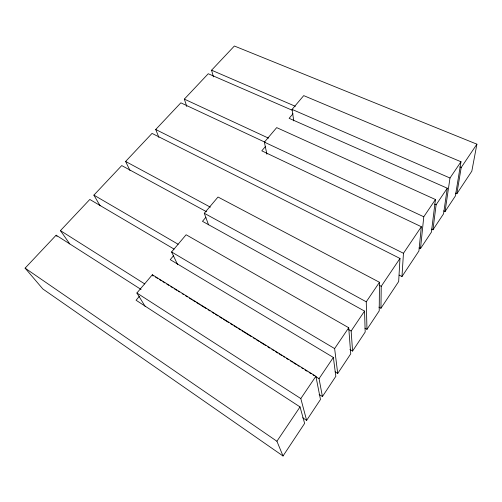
<?xml version="1.0" encoding="UTF-8"?>
<svg xmlns="http://www.w3.org/2000/svg" width="502" height="502" viewBox="0 0 502 502"><rect width="100%" height="100%" fill="white"/><g stroke="black" fill="none" stroke-linecap="round" stroke-linejoin="round"><path stroke-width="0.75" d="M208.55 224.84L204.295 213.268L218.019 197.022L379.468 282.281L379.217 310.87L366.968 329.35L364.923 328.189M378.878 307.142L380.943 308.272L381.231 286.297L399.981 258.448L152.043 133.4L125.613 161.456L129.968 170.479M399.981 258.448L398.67 281.528L380.943 308.272M399.184 275.109L401.97 276.546L403.464 253.272L421.341 226.722L261.793 150.832L265.552 146.364M421.341 226.722L418.913 250.987L401.97 276.546M419.088 247.906L420.494 248.597L423.776 216.776L435.441 199.526L276.684 127.615L264.391 142.154L266.901 154.239M435.441 199.526L431.406 232.137L420.494 248.597M431.525 229.144L432.944 229.816L436.112 204.778L447.263 188.206L289.139 118.328L293.005 113.734M447.263 188.206L443.561 213.808L432.944 229.816M443.63 210.896L445.054 211.549L449.993 178.009L460.987 161.757L303.723 95.618L292.07 109.411L293.758 120.869M460.987 161.757L455.377 195.975L445.054 211.549M455.402 193.144L456.833 193.778L461.2 167.505L476.9 144.181L234.378 46.015L211.593 70.198L213.381 76.85M476.9 144.181L471.824 171.169L456.833 193.778M141.081 289.478L56.13 235.2L25.1 268.137L42.852 288.983L283.028 455.985L304.62 423.406L300.039 406.921L136.073 300.246L139.418 296.274M302.7 417.789L306.628 420.375L320.477 399.485L315.883 376.28L152.332 274.745L136.902 293.005L145.116 306.314M319.121 394.459L322.422 396.549L335.844 376.305L333.347 357.437L170.234 259.647L173.598 255.65M335.054 371.831L337.727 373.457L350.741 353.828L348.721 327.737L186.129 234.754L171.59 251.96L177.589 264.529M349.875 349.486L352.573 351.067L365.192 332.029L364.54 311.096L202.469 221.332L205.876 217.284M283.028 455.985L276.922 441.258L300.039 406.921M322.422 396.549L319.046 378.677L333.347 357.437M352.573 351.067L351.143 331L364.54 311.096M306.628 420.375L300.811 398.575L315.883 376.28M337.727 373.457L334.627 348.576L348.721 327.737M366.968 329.35L366.259 301.809L379.468 282.281M69.772 243.922L60.441 230.625L89.808 199.451L174.075 249.092M100.086 205.77L93.893 195.121L121.735 165.566L206.548 211.75M158.889 137.41L155.72 129.497L180.845 102.828L265.069 142.248M186.788 106.524L184.347 99.114L208.255 73.738L292.07 110.189M459.757 166.89L461.2 167.505M211.593 70.198L295.358 106.305M292.07 109.411L449.993 178.009M434.688 204.126L436.112 204.778M184.347 99.114L268.526 138.15M264.391 142.154L423.776 216.776M155.72 129.497L403.464 253.272M379.154 285.199L381.231 286.297M125.613 161.456L210.382 207.169M204.295 213.268L366.259 301.809M348.419 329.444L351.143 331M93.893 195.121L178.154 244.261M171.59 251.96L334.627 348.576M155.532 277.117L157.528 278.359M159.523 279.595L161.518 280.831M162.849 281.66L164.838 282.896M166.833 284.138L168.829 285.374M170.824 286.611L172.813 287.853M174.144 288.675L176.804 290.332M178.135 291.154L179.465 291.982M182.119 293.632L183.45 294.454M185.445 295.697L187.441 296.933M189.436 298.175L191.425 299.412M192.755 300.24L195.416 301.89M196.746 302.712L199.401 304.363M200.731 305.191L206.052 308.492M208.048 309.734L210.037 310.97M212.032 312.213L214.028 313.449M215.358 314.271L218.012 315.927M219.343 316.749L222.003 318.4M223.334 319.228L228.648 322.529M230.644 323.771L232.639 325.007M233.97 325.836L236.624 327.486M237.954 328.308L240.615 329.965M241.945 330.787L251.251 336.566M253.24 337.808L255.236 339.045M256.566 339.873L259.227 341.523M260.557 342.345L265.872 345.652M267.867 346.888L269.863 348.124M271.852 349.367L273.847 350.603M275.178 351.431L277.838 353.082M279.168 353.91L281.823 355.56M283.153 356.382L284.483 357.211M286.479 358.447L288.474 359.689M290.463 360.925L292.459 362.162M293.789 362.99L296.45 364.64M297.78 365.469L299.104 366.291M301.765 367.947L303.095 368.769M305.09 370.012L307.08 371.248M309.075 372.484L311.071 373.726M313.066 374.963L314.396 375.791M315.727 376.613L319.046 378.677M60.441 230.625L144.752 283.937M136.902 293.005L300.811 398.575M25.1 268.137L276.922 441.258M56.13 235.2L57.033 236.461M152.332 274.745L153.072 276.087"/></g></svg>
